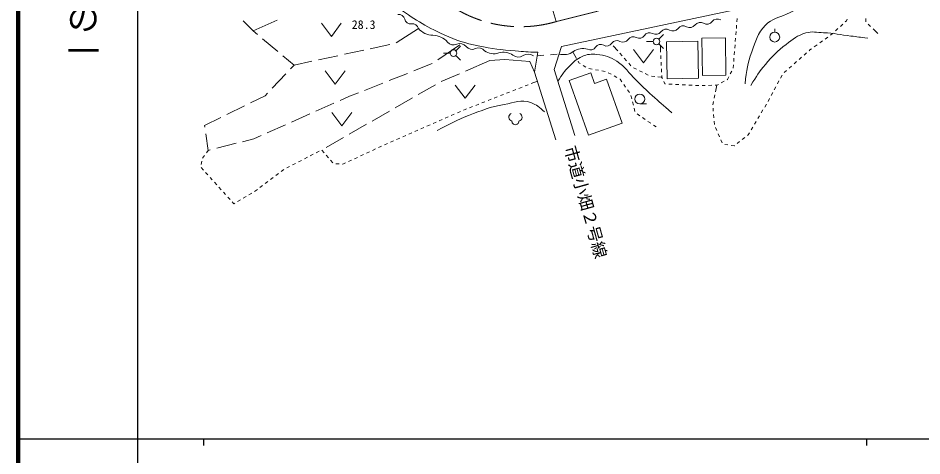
# Model space of a CAD drawing. Units: millimetres, scale not verified. Extents: x 40000 to 680000, y 20000 to 380000.
# Drawn here: x 40000 to 176376, y 202409 to 268458 of the extents above; entities that cross this region are included whole.
import ezdxf
from ezdxf.enums import TextEntityAlignment as Align

# ---------------------------------------------------------------- set-up
doc = ezdxf.new("R2010")
doc.units = ezdxf.units.MM
doc.header["$LTSCALE"] = 1000
doc.linetypes.add('CHAIN', pattern=[18.5, 12, -1.5, 3.5, -1.5])
for name, color, linetype, lineweight in [('M-BGD', 7, 'Continuous', 13), ('M-BMK', 2, 'CHAIN', 13), ('M-TTL', 2, 'Continuous', 140), ('M-TTL-BAND', 7, 'Continuous', 25), ('M-WORK', 1, 'Continuous', 13)]:
    doc.layers.add(name, color=color, linetype=linetype, lineweight=lineweight)
doc.layers.add('M-BMK-HTXT', color=7, linetype='Continuous')
doc.styles.add('@ＭＳ ゴシック', font='')
doc.styles.add('ＭＳ ゴシック', font='')
doc.styles.get('@ＭＳ ゴシック').set_extended_font_data('@MS Gothic')
doc.styles.get('ＭＳ ゴシック').set_extended_font_data('MS Gothic')

msp = doc.modelspace()

# ---------------------------------------------------------------- linework, layer by layer
at = {"layer": 'M-BGD'}
msp.add_line((121186, 267927), (115814, 286196), dxfattribs=at)
at = {"layer": 'M-BMK'}
for centre, radius, start, end in [((115814, 286196), 19042, 160.13333, 286.38456), ((33694, 628836), 371362, 283.62675, 291.83534)]:
    msp.add_arc(centre, radius, start, end, dxfattribs=at)
at = {"layer": 'M-TTL'}
msp.add_line((40000, 380000), (40000, 20000), dxfattribs=at)
at = {"layer": 'M-TTL-BAND'}
for p, q in [((58000, 370000), (58000, 20000)), ((40000, 205000), (579000, 205000)), ((68000, 205000), (68000, 204000)), ((168000, 205000), (168000, 204000))]:
    msp.add_line(p, q, dxfattribs=at)
at = {"layer": 'M-WORK'}
for p, q in [((121998, 264149), (155058, 271137)), ((73967, 268050), (75457, 266523)), ((75457, 266523), (79104, 268167)), ((85771, 267675), (87271, 265675)), ((87271, 265675), (88771, 267675)), ((148376, 266907), (148416, 267406)), ((148456, 267904), (148497, 268402)), ((164081, 267199), (164449, 267537)), ((164818, 267875), (164998, 268040)), ((164998, 268040), (165090, 268278)), ((167925, 267904), (167889, 268403)), ((167926, 267904), (167925, 267904)), ((168639, 267203), (168282, 267554)), ((75457, 266523), (76124, 265969)), ((100398, 266881), (97032, 264719)), ((137399, 265988), (136692, 265281)), ((148295, 265910), (148335, 266409)), ((154165, 266343), (154165, 266843)), ((162576, 265884), (162901, 266118)), ((162901, 266118), (162975, 266185)), ((163344, 266523), (163712, 266861)), ((169708, 266152), (168995, 266853)), ((76892, 265329), (79199, 263411)), ((134838, 264927), (135838, 264927)), ((136692, 264574), (137399, 263866)), ((142575, 264951), (137843, 264864)), ((137843, 264864), (137946, 259315)), ((142677, 259402), (142575, 264951)), ((146739, 265484), (143191, 265440)), ((143191, 265440), (143261, 259785)), ((146809, 259829), (146739, 265484)), ((148215, 264914), (148255, 265412)), ((160952, 264718), (161358, 265009)), ((161764, 265301), (162170, 265593)), ((92165, 263620), (89231, 262995)), ((96078, 264453), (93144, 263828)), ((106642, 264399), (103315, 262179)), ((106766, 264244), (106059, 263537)), ((118411, 263291), (117940, 260285)), ((120891, 260710), (121998, 264149)), ((123746, 263246), (124245, 262379)), ((129811, 264265), (130476, 263518)), ((132863, 263731), (134363, 261731)), ((134363, 261731), (135863, 263731)), ((136908, 264308), (136956, 263309)), ((148053, 262920), (148094, 263419)), ((148134, 263917), (148174, 264415)), ((159339, 263537), (159478, 263659)), ((159478, 263659), (159734, 263843)), ((160140, 264134), (160546, 264426)), ((79968, 262772), (81643, 261378)), ((84341, 261953), (81643, 261378)), ((88253, 262787), (85319, 262162)), ((104205, 263184), (105205, 263184)), ((106059, 262830), (106766, 262123)), ((111188, 262041), (107512, 260463)), ((113467, 262197), (111188, 262041)), ((117216, 261893), (113467, 262197)), ((117940, 260285), (117216, 261893)), ((118330, 262776), (119327, 262855)), ((120324, 262934), (121321, 263013)), ((124494, 261946), (124622, 261724)), ((130808, 263144), (131140, 262770)), ((131472, 262397), (131804, 262023)), ((136980, 262809), (137004, 262310)), ((147973, 261923), (148013, 262422)), ((157087, 261555), (157462, 261885)), ((157837, 262216), (158213, 262546)), ((158588, 262876), (158964, 263206)), ((81643, 261378), (81081, 260780)), ((86337, 260485), (87837, 258485)), ((87837, 258485), (89337, 260485)), ((102347, 261533), (99709, 260490)), ((102483, 261624), (102347, 261533)), ((123989, 250748), (120891, 260710)), ((124622, 261724), (124828, 261594)), ((125252, 261329), (125676, 261063)), ((126125, 260864), (126616, 260769)), ((127107, 260675), (127598, 260581)), ((128089, 260486), (128580, 260392)), ((132137, 261649), (132469, 261275)), ((132847, 260963), (133296, 260742)), ((133745, 260522), (134194, 260302)), ((137028, 261811), (137052, 261311)), ((137076, 260812), (137100, 260312)), ((147892, 260927), (147933, 261425)), ((155585, 260234), (155960, 260564)), ((156336, 260894), (156711, 261225)), ((80396, 260051), (78343, 257864)), ((98779, 260122), (95990, 259018)), ((106593, 260068), (103837, 258885)), ((117940, 260285), (121153, 250077)), ((126428, 260200), (123149, 259043)), ((126994, 258596), (126428, 260200)), ((128804, 259235), (126994, 258596)), ((131152, 252584), (128804, 259235)), ((129041, 260213), (129480, 259973)), ((129919, 259734), (130358, 259495)), ((130797, 259256), (130832, 259237)), ((130832, 259237), (131095, 258859)), ((134643, 260082), (135092, 259861)), ((135562, 259712), (136058, 259649)), ((136554, 259587), (137050, 259524)), ((137124, 259813), (137139, 259513)), ((137139, 259513), (137219, 259330)), ((137946, 259315), (142677, 259402)), ((143261, 259785), (146809, 259829)), ((146982, 259162), (147021, 259183)), ((147021, 259183), (147232, 259587)), ((147463, 260031), (147695, 260474)), ((155031, 259418), (155265, 259860)), ((95060, 258650), (92270, 257546)), ((102960, 258405), (100358, 256912)), ((105972, 258362), (107472, 256362)), ((107472, 256362), (108972, 258362)), ((116035, 258033), (115569, 257850)), ((116965, 258398), (116500, 258215)), ((118362, 258946), (117431, 258581)), ((123149, 259043), (126063, 250788)), ((131382, 258449), (131668, 258040)), ((137420, 258872), (137567, 258536)), ((137567, 258536), (137700, 258529)), ((138199, 258503), (138699, 258476)), ((139198, 258450), (139697, 258423)), ((140197, 258397), (140696, 258371)), ((141195, 258344), (141695, 258318)), ((142194, 258291), (142365, 258282)), ((142365, 258282), (142694, 258287)), ((143194, 258294), (143694, 258301)), ((144193, 258308), (144693, 258315)), ((145193, 258322), (145429, 258325)), ((145429, 258325), (145223, 257347)), ((145429, 258325), (145662, 258451)), ((146102, 258688), (146542, 258925)), ((154095, 257651), (154329, 258092)), ((154563, 258534), (154797, 258976)), ((77281, 256733), (75081, 255657)), ((77658, 257135), (77281, 256733)), ((90023, 256657), (88576, 256015)), ((91341, 257178), (90023, 256657)), ((99491, 256414), (96889, 254921)), ((112311, 256571), (111846, 256389)), ((113242, 256937), (112777, 256754)), ((114173, 257302), (113707, 257119)), ((115104, 257667), (114638, 257485)), ((131955, 257630), (132241, 257220)), ((132468, 256783), (132590, 256298)), ((145120, 256858), (145017, 256368)), ((153627, 256767), (153861, 257209)), ((74183, 255217), (71489, 253898)), ((87662, 255610), (84920, 254393)), ((108588, 255110), (108122, 254927)), ((109519, 255475), (109053, 255292)), ((110449, 255840), (109984, 255658)), ((111380, 256206), (110915, 256023)), ((132712, 255813), (132834, 255328)), ((133805, 255499), (134805, 255499)), ((144913, 255879), (144810, 255390)), ((152649, 255023), (152905, 255453)), ((153160, 255883), (153393, 256325)), ((84005, 253988), (81263, 252771)), ((87356, 254220), (88856, 252220)), ((88856, 252220), (90356, 254220)), ((96021, 254424), (93419, 252931)), ((105822, 253949), (105364, 253749)), ((106738, 254351), (106280, 254150)), ((107454, 254665), (107196, 254552)), ((107657, 254744), (107454, 254665)), ((132956, 254843), (133078, 254359)), ((133386, 254003), (133799, 253721)), ((144855, 254892), (144902, 254394)), ((144949, 253897), (144996, 253399)), ((151629, 253303), (151884, 253733)), ((152139, 254163), (152394, 254593)), ((70591, 253458), (68143, 252260)), ((80349, 252366), (77607, 251150)), ((92552, 252433), (89950, 250940)), ((102158, 252344), (101700, 252143)), ((103074, 252745), (102616, 252544)), ((103990, 253147), (103532, 252946)), ((104906, 253548), (104448, 253347)), ((126063, 250788), (131152, 252584)), ((134212, 253439), (134624, 253157)), ((135037, 252874), (135450, 252592)), ((135863, 252310), (136275, 252028)), ((145043, 252901), (145090, 252403)), ((151118, 252443), (151373, 252873)), ((68143, 252260), (68183, 251988)), ((68331, 250999), (68704, 248506)), ((99411, 251139), (98953, 250939)), ((100326, 251541), (99868, 251340)), ((101242, 251942), (100784, 251742)), ((145236, 251931), (145438, 251474)), ((145639, 251016), (145841, 250558)), ((150180, 250863), (150353, 251153)), ((150608, 251583), (150863, 252013)), ((75581, 250251), (73852, 249812)), ((76693, 250744), (75581, 250251)), ((89082, 250442), (86480, 248949)), ((96663, 249935), (96205, 249734)), ((97579, 250337), (97121, 250136)), ((98495, 250738), (98037, 250537)), ((146042, 250101), (146243, 249643)), ((148476, 249532), (148870, 249840)), ((149264, 250147), (149658, 250455)), ((150052, 250763), (150180, 250863)), ((68435, 248134), (68704, 248506)), ((69005, 248582), (68704, 248506)), ((72883, 249566), (69975, 248828)), ((85424, 248367), (84979, 248138)), ((86181, 248142), (85854, 248520)), ((93018, 248289), (92565, 248077)), ((93924, 248711), (93471, 248500)), ((94745, 249094), (94377, 248923)), ((94831, 249132), (94745, 249094)), ((95747, 249534), (95289, 249333)), ((146615, 249405), (147108, 249327)), ((147602, 249248), (148026, 249181)), ((148026, 249181), (148082, 249224)), ((67602, 246361), (67711, 246849)), ((67849, 247324), (68142, 247729)), ((82756, 246995), (82311, 246767)), ((83645, 247452), (83200, 247224)), ((84534, 247909), (84090, 247681)), ((86836, 247386), (86508, 247764)), ((87490, 246630), (87163, 247008)), ((90299, 247020), (89846, 246809)), ((91205, 247443), (90752, 247231)), ((92112, 247866), (91659, 247654)), ((67962, 245538), (67627, 245908)), ((80088, 245622), (79690, 245321)), ((80977, 246081), (80532, 245853)), ((81866, 246538), (81421, 246310)), ((88435, 246454), (87936, 246490)), ((89001, 246414), (88934, 246419)), ((89393, 246597), (89001, 246414)), ((68633, 244796), (68297, 245167)), ((69304, 244054), (68968, 244425)), ((78494, 244416), (78095, 244114)), ((79291, 245019), (78892, 244717)), ((69975, 243313), (69639, 243684)), ((70645, 242571), (70310, 242942)), ((76899, 243209), (76500, 242907)), ((77696, 243812), (77297, 243511)), ((71316, 241830), (70981, 242200)), ((71987, 241088), (71652, 241459)), ((74404, 241551), (73974, 241295)), ((75263, 242063), (74833, 241807)), ((75836, 242405), (75692, 242319)), ((76101, 242605), (75836, 242405)), ((72561, 240454), (72323, 240717)), ((72685, 240528), (72561, 240454)), ((73544, 241040), (73115, 240784))]:
    msp.add_line(p, q, dxfattribs=at)
for centre, radius in [((154165, 265593), 750), ((136338, 264927), 500), ((105705, 263184), 500), ((133805, 256249), 750)]:
    msp.add_circle(centre, radius, dxfattribs=at)
for centre, radius, start, end in [((97445, 268108), 908, 12.0026, 99.09662), ((99222, 268486), 908, 192.0026, 279.09662), ((99509, 266692), 908, 12.0026, 99.09662), ((141364, 268010), 986, 239.60388, 323.0431), ((142939, 266825), 986, 59.60388, 143.0431), ((143937, 268526), 986, 239.60388, 323.0431), ((145512, 267340), 986, 59.60388, 143.0431), ((102688, 268924), 3069, 221.73934, 268.31139), ((135263, 265331), 919, 60.2753, 146.84574), ((136217, 266980), 986, 239.60388, 323.0431), ((137793, 265794), 986, 59.60388, 143.0431), ((138791, 267495), 986, 239.60388, 323.0431), ((140366, 266310), 986, 59.60388, 143.0431), ((102507, 262788), 3069, 41.73934, 88.31139), ((105705, 265552), 1159, 218.45364, 295.15002), ((106689, 263454), 1159, 38.45364, 115.15002), ((128824, 265155), 919, 240.2753, 326.84574), ((130363, 264150), 919, 60.2753, 146.84574), ((131274, 265746), 919, 240.2753, 326.84574), ((132813, 264741), 919, 60.2753, 146.84574), ((133724, 266337), 919, 240.2753, 326.84574), ((108504, 264896), 1159, 218.45364, 295.15002), ((109489, 262798), 1159, 38.45364, 115.15002), ((111798, 265539), 2459, 235.25557, 287.3753), ((113267, 260845), 2459, 55.25557, 107.3753), ((122336, 265418), 2479, 253.69492, 305.60126), ((125223, 261386), 2479, 73.69492, 125.60126), ((126374, 264564), 919, 240.2753, 326.84574), ((127913, 263559), 919, 60.2753, 146.84574), ((115479, 263896), 1311, 231.8009, 303.75179), ((116935, 261716), 1311, 51.8009, 123.75179), ((114646, 253515), 599, 113.44836, 257.2818), ((115449, 253515), 599, 282.7182, 66.55164), ((115048, 252898), 534, 176.52859, 3.47141)]:
    msp.add_arc(centre, radius, start, end, dxfattribs=at)
for points, knots in [([(103605, 318007), (102878, 315889), (102705, 315277), (101964, 313594), (101620, 312814), (101472, 312352), (101043, 311615), (100724, 311066), (100504, 310781), (100103, 310288), (99247, 309236), (98650, 308749), (97701, 307779), (96776, 306834), (96209, 306353), (95288, 305404), (94076, 304157), (93414, 303442), (92268, 302135), (90838, 300507), (89959, 299652), (88695, 297893), (88126, 297100), (87905, 296591), (87422, 295743), (87130, 295231), (86951, 294951), (86697, 294419), (86194, 293366), (85853, 292793), (85510, 291678), (85233, 290781), (85123, 290262), (84989, 289333), (84862, 288451), (84770, 287937), (84893, 287054), (84989, 286368), (85140, 285998), (85382, 285349), (85787, 284260), (86126, 283695), (86650, 282658), (87446, 281084), (87887, 280194), (88836, 278708), (89805, 277190), (90479, 276417), (91705, 275099), (93626, 273033), (94796, 271934), (97064, 270258), (99710, 268303), (101294, 267284), (104298, 265941), (106224, 265081), (107363, 264681), (109430, 264257), (111592, 263814), (112829, 263680), (115028, 263495), (116347, 263383), (116798, 263349), (118411, 263291)], [0, 0, 0, 0, 1, 1, 1, 2, 2, 2, 3, 3, 3, 4, 4, 4, 5, 5, 5, 6, 6, 6, 7, 7, 7, 8, 8, 8, 9, 9, 9, 10, 10, 10, 11, 11, 11, 12, 12, 12, 13, 13, 13, 14, 14, 14, 15, 15, 15, 16, 16, 16, 17, 17, 17, 18, 18, 18, 19, 19, 19, 20, 20, 20, 21, 21, 21, 21]), ([(149686, 258522), (149959, 260724), (150044, 261533), (150701, 263341), (151311, 265019), (151538, 266131), (152782, 267411), (153756, 268412), (154695, 268459), (155960, 269051), (157510, 269776), (158352, 270285), (160001, 270742), (161911, 271272), (163066, 271182), (165044, 271317), (166034, 271384), (166367, 271408), (167581, 271446)], [0, 0, 0, 0, 1, 1, 1, 2, 2, 2, 3, 3, 3, 4, 4, 4, 5, 5, 5, 6, 6, 6, 6]), ([(150547, 258293), (151468, 259808), (151786, 260302), (152751, 261459), (153839, 262764), (154520, 263463), (155878, 264484), (156949, 265289), (157552, 265840), (158838, 266215), (159847, 266508), (160479, 266289), (161529, 266247), (163151, 266182), (164045, 265952), (165656, 265748), (166653, 265622), (166968, 265581), (168208, 265417)], [0, 0, 0, 0, 1, 1, 1, 2, 2, 2, 3, 3, 3, 4, 4, 4, 5, 5, 5, 6, 6, 6, 6]), ([(121443, 258933), (122143, 260010), (122383, 260413), (123181, 261185), (123866, 261847), (124238, 262296), (125113, 262673), (125918, 263021), (126468, 263058), (127340, 262963), (128577, 262828), (129307, 262608), (130360, 261943), (131686, 261105), (132091, 260213), (133217, 259120), (134166, 258200), (134690, 257675), (135664, 256781), (136804, 255734), (137198, 255408), (138652, 254179)], [0, 0, 0, 0, 1, 1, 1, 2, 2, 2, 3, 3, 3, 4, 4, 4, 5, 5, 5, 6, 6, 6, 7, 7, 7, 7]), ([(119409, 254323), (118695, 255037), (118247, 255350), (117342, 255702), (115891, 256266), (114899, 255692), (113365, 255425), (111197, 255047), (110029, 254567), (107983, 253755), (106069, 252995), (105394, 252642), (103229, 251480)], [0, 0, 0, 0, 1, 1, 1, 2, 2, 2, 3, 3, 3, 4, 4, 4, 4])]:
    msp.add_open_spline(points, degree=3, knots=knots, dxfattribs=at)

# ---------------------------------------------------------------- texts
at = {"layer": 'M-BMK-HTXT', "style": 'ＭＳ ゴシック'}
msp.add_text('市道小畑２号線', height=1833, rotation=285.693, dxfattribs=at).set_placement((121870, 248745), align=Align.BOTTOM_LEFT)
at = {"layer": 'M-TTL-BAND', "style": '@ＭＳ ゴシック'}
msp.add_text('縮尺千分の一', height=3666, rotation=270, dxfattribs=at).set_placement((49777, 261030), align=Align.MIDDLE_RIGHT)
at = {"layer": 'M-WORK', "style": 'ＭＳ ゴシック'}
msp.add_text('28.3', height=1320, dxfattribs=at).set_placement((90343, 267468), align=Align.MIDDLE_LEFT)

doc.saveas('drawing.dxf')
